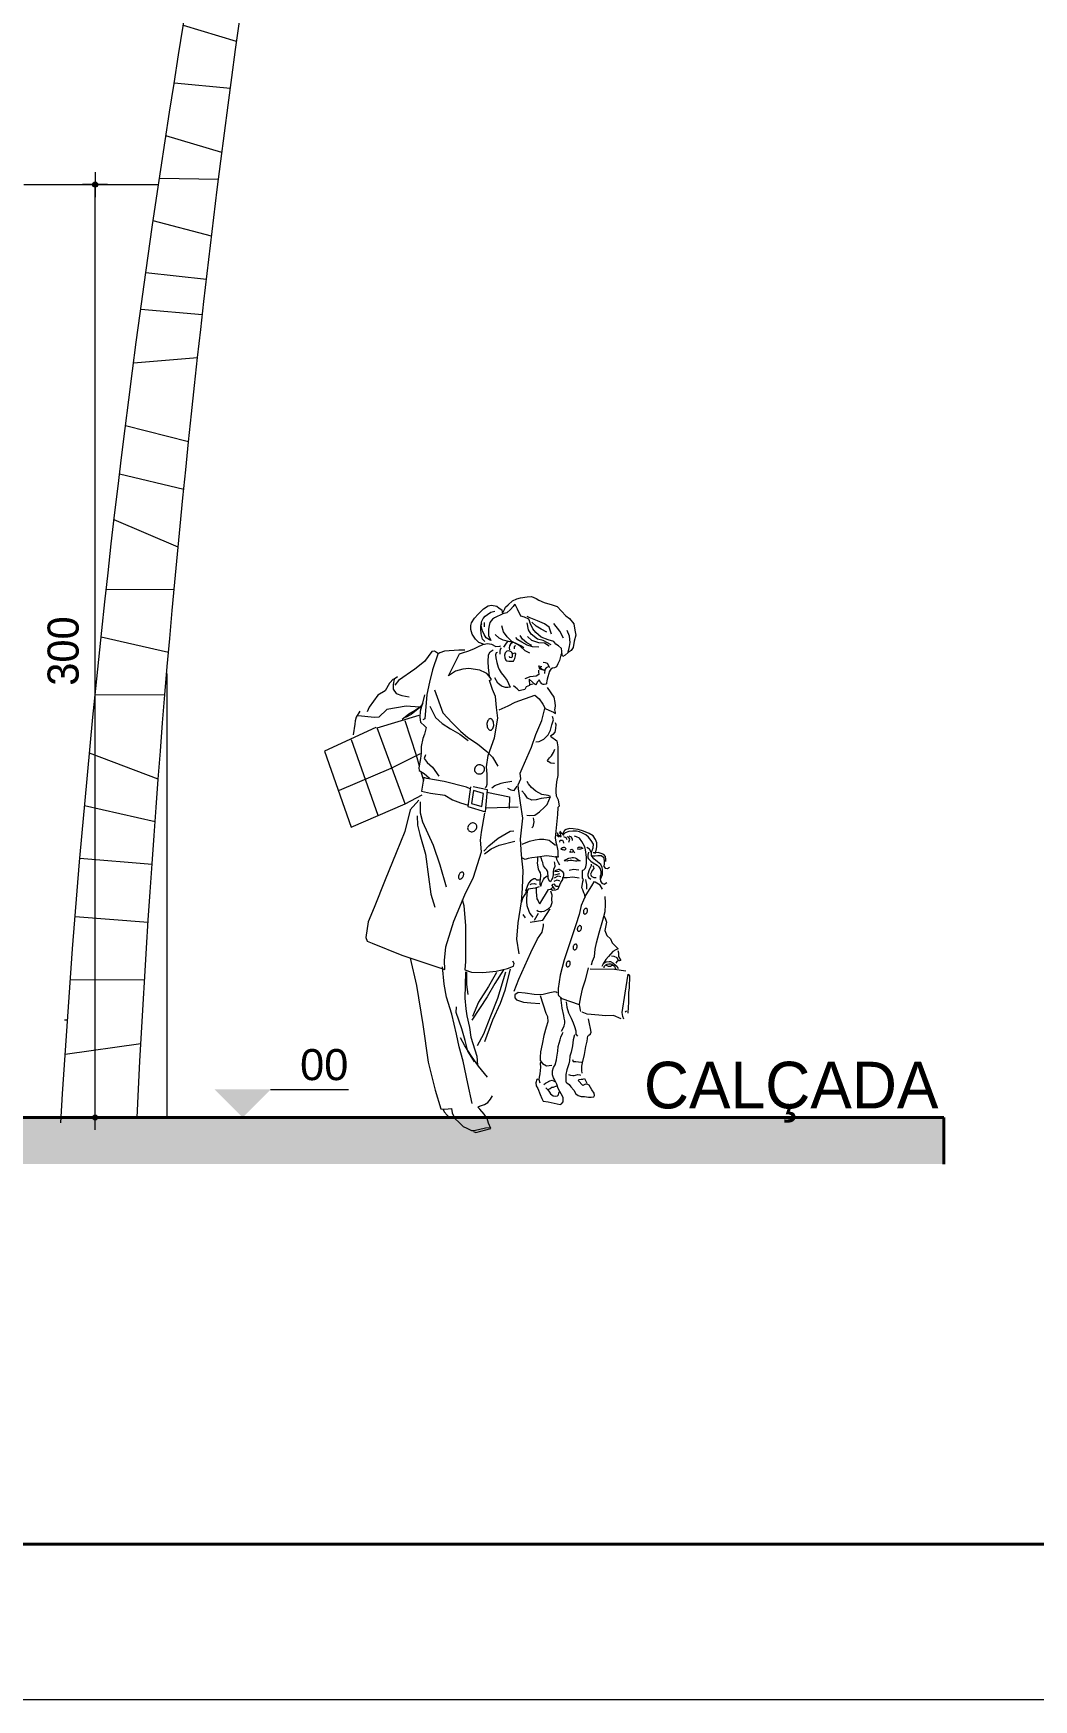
# Model space of a CAD drawing. Header units: millimetres. Extents: x 13204 to 24802, y 21209 to 40694.
# Drawn here: x 19954 to 20276, y 28396 to 28932 of the extents above; entities that cross this region are included whole.
import ezdxf
from ezdxf.enums import TextEntityAlignment as Align

# ---------------------------------------------------------------- set-up
doc = ezdxf.new("R2010")
doc.units = ezdxf.units.MM
for name, color, linetype, lineweight in [('COTAS', 30, 'Continuous', 5), ('Layout', 6, 'Continuous', 15), ('Moveis', 6, 'Continuous', 13), ('PAREDE', 1, 'Continuous', 40), ('Paredes', 1, 'Continuous', 40), ('TEXTO', 4, 'Continuous', 5), ('Vegetação', 3, 'Continuous', 5), ('Veiculos e pessoas', 245, 'Continuous', 0)]:
    doc.layers.add(name, color=color, linetype=linetype, lineweight=lineweight)
doc.layers.add('HACHURAS', color=8, linetype='Continuous')
doc.styles.add('LANA', font='stylu.ttf')
doc.styles.add('util2000', font='arial.ttf')
doc.dimstyles.new('COTA 50', dxfattribs={"dimscale": 0, "dimtxt": 10, "dimasz": 0.5, "dimexe": 1.25, "dimexo": 5, "dimgap": 5, "dimtad": 1, "dimdec": 0, "dimtxsty": 'LANA', "dimblk": 'cota', "dimcen": 2.5, "dimse2": 1, "dimclrd": 256, "dimclre": 256, "dimclrt": 256, "dimaunit": 1, "dimadec": 0, "dimazin": 0, "dimtfac": 1, "dimtdec": 0, "dimtmove": 0, "dimatfit": 3, "dimldrblk": 'DOTSMALL', "dimfxl": 5, "dimfxlon": 1, "dimtzin": 9, "dimlwd": -1, "dimlwe": -1, "dimarcsym": 0})

# ---------------------------------------------------------------- blocks, each defined once
blk = doc.blocks.new('Arv010')
at = {"layer": 'Vegetação', "color": 8}
for p, q in [((-384.6, 4157.1), (-178.8, 4218.9)), ((-143.1, 3997.4), (-360.4, 3977.1)), ((-328, 3728.8), (-111.1, 3792)), ((-86.5, 3629.1), (-315, 3625.8)), ((-287.9, 3405.3), (-62.2, 3464.2)), ((-33.7, 3264.2), (-268.2, 3239.4)), ((-252.2, 3101), (-13.9, 3121.5)), ((13.7, 2915.5), (-233.7, 2935.9)), ((-198.8, 2610.6), (45, 2672.3)), ((67.8, 2486.8), (-180.1, 2427.1)), ((-158.3, 2203.3), (89.1, 2308.4)), ((119.3, 2041.5), (-143, 2039.3)), ((-121.4, 1796.5), (139.4, 1855.9)), ((162.2, 1634.3), (-107.6, 1633.3)), ((-81.6, 1306.7), (184.3, 1407.5)), ((203, 1205.1), (-69.4, 1143.6)), ((-57.7, 978), (220.9, 1000)), ((239.3, 776.5), (-42.8, 755.2)), ((-28.8, 529.9), (258, 531.5)), ((280.2, 377.3), (269.1, 377.3)), ((278.1, 244.7), (-14.8, 286))]:
    blk.add_line(p, q, dxfattribs=at)
for centre, radius, start, end in [((-41385.2, -2531.9), 41755.8, 3.44774, 13.30597), ((-47862.7, -2331.8), 47919.5, 2.78914, 11.13741)]:
    blk.add_arc(centre, radius, start, end, dxfattribs=at)
blk = doc.blocks.new('Pes065')
at = {"layer": 'Veiculos e pessoas', "color": 8}
for points in [[(-12.1, 1575.5), (-28, 1580.1), (-38.1, 1590.6), (-48.9, 1606.9), (-53, 1622.6), (-53.2, 1635.1), (-50.9, 1643.3), (-41.1, 1658.7), (-29.5, 1671.7), (-12.6, 1689), (2.6, 1697.9), (13.2, 1700.3), (30.2, 1696.9), (37.9, 1691.1), (46.7, 1685.4), (48.7, 1671.9), (49.2, 1676), (55.6, 1689), (58.4, 1694.4), (66.5, 1702), (80.5, 1713.9), (95.2, 1721.1), (106.9, 1723.5), (128.1, 1726.7), (141.5, 1728), (156.8, 1721.6), (165.7, 1717), (182.8, 1708.5), (208.2, 1701), (224, 1695.9), (238.9, 1681.3), (252, 1665.7), (263.8, 1657.5), (278.1, 1640.6), (281.8, 1620), (285, 1604.2), (279.3, 1584.7), (275.8, 1564.2), (270, 1554.7), (260.1, 1548.1), (249.7, 1539.3), (243.2, 1535), (240.8, 1539.2), (239.5, 1552.1), (238.2, 1561.5), (228.7, 1569.6), (220.5, 1574.7), (213.3, 1583.6), (195.1, 1589.3), (173.2, 1597.8), (156.2, 1612.4), (146.6, 1624.5), (137.1, 1642.1), (135.2, 1649.8), (133.4, 1655.6), (119.8, 1661.4), (108, 1665.5), (97.2, 1687.7), (90.7, 1699.9), (87.2, 1702.9), (82.5, 1695.8), (74.4, 1686.3), (62.1, 1676.1), (49.2, 1672), (23, 1660), (16, 1655.2), (8.3, 1645), (5.6, 1635), (3.3, 1623.2), (3.5, 1611.4), (3.5, 1603.2), (11.2, 1586.3), (6.5, 1588.6), (-4.1, 1595.6), (-10.6, 1606.6), (-15.4, 1617.8), (-19.8, 1635.4), (-19.2, 1647.1), (-13.4, 1657.8), (-7.6, 1664.9), (0.5, 1670.3), (11, 1677.5), (23.9, 1681.6)], [(206, 1607.5), (198.8, 1629.7), (184.1, 1640.8), (161.7, 1650), (133.9, 1661), (128, 1663.8)], [(-8.7, 1583.8), (-15.2, 1591.3), (-19.5, 1608.4), (-20.8, 1623), (-20.9, 1634.2), (-18, 1641.3)], [(-10.5, 1644.9), (-10.3, 1630.8)], [(136.2, 1545.7), (121.5, 1553.8), (105.4, 1568.9), (96.6, 1573.6), (78.9, 1583.5), (63.5, 1598.6), (51.6, 1614.2), (46, 1633.7)], [(204.7, 1572.9), (179.2, 1586.8), (161.6, 1590.6), (140.9, 1606.9), (131.9, 1621.6), (128.2, 1643.2)], [(190.7, 1613.2), (173, 1623.1), (156.5, 1632.9), (142.9, 1645.2)], [(244.9, 1594.4), (232.5, 1617.1), (214, 1641.1)], [(259.5, 1548.8), (264, 1567.6), (266.2, 1580.5), (263.7, 1600.5), (257.1, 1619.2)], [(-73, 1555.5), (-91.8, 1555.3), (-138.3, 1552.5), (-152.8, 1547.2), (-159.3, 1542.4), (-176.5, 1492.3), (-186, 1452.9), (-195, 1412.9), (-201.3, 1335.3), (-207.2, 1331.7)], [(13.6, 1461.2), (6, 1472.3), (-1.8, 1480.5), (-6.6, 1483.3), (-24.8, 1491.3), (-60.1, 1496.4), (-79, 1494.4), (-102.9, 1487.7), (-124.6, 1472.8), (-89.4, 1544.3), (-77.2, 1548.4), (-62.4, 1552.7), (-43.7, 1560), (-30.2, 1566), (-14.5, 1574.3), (0.3, 1577.3), (13.2, 1574.6), (27.4, 1567.7), (41.4, 1569), (42.6, 1570.2)], [(-6.6, 1113.3), (-3.1, 1117.3), (-0.8, 1124.4), (-1.1, 1157.3), (-2.5, 1180.8), (3, 1216.7), (23.1, 1273.3), (33.1, 1337.5), (29.2, 1371.5), (25.9, 1407.2), (16.9, 1429.5), (9.7, 1448.2), (7.3, 1458.3), (13.1, 1461.2), (6.5, 1471.2), (5.9, 1482.2), (3.3, 1499.8), (2, 1518.1), (4.1, 1540.5), (9.2, 1550.4), (18.6, 1556.4)], [(116.7, 1562.7), (107.2, 1570.1), (90, 1577.7), (67.7, 1583.4), (51.2, 1587.9), (37.7, 1594.1), (25.2, 1605.8)], [(43.8, 1563.7), (41.5, 1558.9), (39.8, 1551.4), (39.9, 1542.5)], [(74.7, 1583.4), (63.6, 1582.1), (57.8, 1575), (51.4, 1564.9)], [(84.8, 1580), (80.1, 1578.8), (74.8, 1575.2), (71.3, 1569.8), (70.2, 1562.7), (70.9, 1556.9)], [(90.8, 1570), (86.6, 1567.6), (86.2, 1560.5)], [(165.3, 1565.5), (145.4, 1566.5), (128.4, 1571.5), (110.6, 1581.4), (97.6, 1588.8), (91, 1596.5)], [(142.5, 1571.1), (126.4, 1579.7), (113.4, 1590.8), (105.7, 1602.5)], [(198.2, 1568.7), (184, 1577.9), (165.2, 1578.9), (143.5, 1586.9), (128.6, 1599.2)], [(-157, 1544.1), (-170, 1552.2), (-178.2, 1551), (-201.9, 1519.7), (-233.4, 1494.1), (-285.4, 1457.8), (-297.5, 1443.6)], [(32.8, 1548.3), (28.1, 1546.6), (26.4, 1540.7), (27, 1530.6), (30.2, 1516), (34.4, 1500.8), (37.5, 1493.1), (43.9, 1483.3), (53.5, 1470.9), (63.6, 1458.1), (68.4, 1448.8), (73.2, 1437.1), (66.2, 1435.8), (58, 1435.7), (45, 1440.3), (33.7, 1449.1), (24.1, 1467.1)], [(70.5, 1536.4), (71.2, 1532.9), (76.4, 1531.7), (80.5, 1534.1), (81, 1541.7), (80.4, 1545.2), (78.1, 1548.2), (76.2, 1550.5), (72.7, 1552.2), (69.1, 1553.3), (62.8, 1552.1), (56.9, 1547.3), (55.2, 1539.1), (56.4, 1530.9), (58.8, 1523.9), (63, 1521), (68.9, 1519.9), (77.2, 1520), (83.5, 1520.6), (88.8, 1528.8), (90.4, 1537.8), (91.5, 1545.3), (87.5, 1546.5), (83.3, 1544.1)], [(238.4, 1545), (236.7, 1539.7), (232.2, 1522.7), (226.9, 1512), (222.3, 1502.6), (216, 1499), (209.4, 1497.8), (204.3, 1494.2), (202, 1491.2), (199, 1486.4), (197.4, 1480.5), (194.4, 1469.4), (192.2, 1462.4), (191.7, 1457), (190.6, 1451.1), (189.9, 1447.6), (187.6, 1445.9), (182.5, 1445), (178.9, 1445.1), (174.7, 1447.4), (170.6, 1452.8), (167, 1459.8), (165.2, 1458.6), (160.5, 1452.7), (158.9, 1449.6), (154.5, 1444.2), (134.6, 1462.3), (135.5, 1441.9), (124.3, 1438.2), (120.3, 1428.8), (106.8, 1425.6), (102.1, 1424.4), (95.6, 1430.9), (90.9, 1436.1), (83.8, 1441.4)], [(183.2, 1489.8), (169, 1495), (165.9, 1504.9), (175.3, 1503.3)], [(169.7, 1501.8), (171.6, 1496.7), (184.8, 1490.5)], [(179.9, 1516.8), (185.8, 1515.7), (192.3, 1513.4), (198.8, 1502.4), (201.2, 1500)], [(195.3, 1501.7), (189, 1498.8), (184.8, 1493.3), (183.8, 1481.1)], [(-301.9, 1463.5), (-315.2, 1449.3), (-329.1, 1425), (-351.9, 1410.7), (-379.8, 1372.3), (-387.2, 1357.5)], [(-289.1, 1470), (-299.6, 1462.4), (-302.9, 1445.2), (-302.8, 1430), (-293.7, 1416), (-275.6, 1409.7), (-251.4, 1405.8)], [(164.9, 1491.5), (164.9, 1486.1), (165, 1477.9), (156.8, 1471.9), (146.9, 1470.7), (136.4, 1469.4), (128.7, 1467), (120.5, 1463.4)], [(136.2, 1445.3), (147.1, 1447.7)], [(-202.7, 1412.1), (-208.4, 1385.7), (-215.7, 1359.8), (-217.3, 1340.3), (-214.8, 1323.9), (-201.1, 1311.1), (-196.4, 1306.5), (-202.7, 1285.8), (-207.8, 1271.6), (-212.9, 1246.4), (-212.7, 1224.6), (-214.9, 1207.6), (-217.1, 1195.8), (-220.5, 1177.5), (-219.7, 1168.8), (-203.2, 1159.5), (-186.6, 1143.8)], [(-170, 1427.7), (-143.5, 1353.9), (-113.8, 1322.5), (-86.5, 1295.1), (-63.3, 1275.3), (-31.4, 1254.5), (-2.3, 1230.1), (16, 1211.5), (33.4, 1182.3)], [(37.5, 1363.9), (66.8, 1377.1), (89, 1388.5), (152.2, 1411.5), (166.9, 1398.7), (178.3, 1382.4), (185.5, 1367.7), (197.8, 1362.6), (213.1, 1356.2), (219.1, 1351.5), (219, 1355), (217.3, 1363.3), (218.8, 1375.7), (218.2, 1387.9), (214.5, 1404.3), (193.6, 1435.4)], [(-358.5, 1306.8), (-524.1, 1231), (-438.3, 986.3), (-264.5, 1061.5), (-354.5, 1306.1), (-219.7, 1346.8)], [(-410.2, 1359.6), (-421.7, 1340.2), (-425.2, 1328.9), (-426.9, 1317.9), (-431.3, 1283.1)], [(-274.2, 1333.9), (-252.7, 1350.6), (-232.1, 1362.5), (-218.8, 1372), (-261.6, 1375.1), (-323.8, 1364.6), (-348.9, 1339.7), (-363.5, 1339.6), (-415.9, 1344.3)], [(-207.2, 1383.9), (-218.8, 1370.3), (-244.9, 1349), (-263.1, 1338.7)], [(-184.8, 1375.4), (-167.3, 1339.1), (-145.5, 1319.9), (-118.3, 1302.5), (-88.8, 1285.2), (-62.1, 1265.4)], [(102.6, 578.9), (95.1, 626.5), (98.6, 678.9), (109.7, 746.5), (112.8, 789.5), (114.6, 847.1), (109.4, 898), (106.1, 948), (113.7, 1015.7), (106.7, 1064.3), (99.9, 1109.6), (99.1, 1123), (107.1, 1141.9), (105.2, 1160.6), (112.2, 1174.8), (141.4, 1243.9), (156.3, 1284.5), (174.6, 1329.5), (184.3, 1367.6)], [(155.3, 1261), (167, 1262.3), (181.1, 1269.4), (195, 1283.7), (203.1, 1298.5), (207.7, 1315.7), (212.2, 1331.5), (209.7, 1342.7)], [(-265.4, 1329.3), (-229.6, 1218.5), (-219.4, 1183.2)], [(218.2, 1323.3), (220.1, 1316.3), (219.5, 1304), (216.8, 1291.6), (210.3, 1285), (202.8, 1279), (222.9, 1264), (227.1, 1245.2), (226.3, 1152.4), (221.8, 1131.9), (219.7, 1108.9), (219.8, 1099), (221.6, 1087.2), (227.6, 1074.9), (231.3, 1053.8), (226.6, 1049.7), (225.2, 1027.4), (218.2, 951.9), (220.1, 937.9), (223.1, 926.8), (226.3, 910.9), (226.9, 895.6), (227.6, 889.8), (219.4, 889.7), (207, 892.6), (190, 894.1), (161.2, 889.8), (143.1, 887.8), (130.7, 886), (122, 882.9), (112.6, 886.3)], [(-438.2, 1268.9), (-352.3, 1025.4)], [(215.9, 1191.7), (213.5, 1191), (204.1, 1192.8), (195.3, 1197.9), (193, 1201.4), (197, 1205.6), (199.9, 1209.2), (205.7, 1216.3), (212.7, 1226.9), (217.3, 1236.9)], [(-475.9, 1105.3), (-309.8, 1176.7), (-215.5, 1223.4)], [(-199.1, 1218.8), (-203.1, 1207), (-194.1, 1194.2), (-177, 1179.1), (-156.1, 1150.6)], [(-214.4, 1165.8), (-206, 1136.5)], [(-55.9, 1109.8), (-67.2, 1115), (-139, 1133.1), (-194.3, 1143.2), (-204.2, 1145.9), (-206.5, 1134.8), (-209.8, 1114.8), (-212, 1101.9), (-182.6, 1096.3), (-137.4, 1089.7), (-111.9, 1074), (-86.7, 1064.3), (-61.3, 1057.5)], [(14.1, 1113.4), (23.9, 1120.6), (43.8, 1128.3), (53.2, 1130.3), (78.5, 1134.5)], [(126.5, 1025.2), (136.4, 1023.5), (152.9, 1025.5), (168, 1035.5), (183.2, 1051), (192, 1059.3), (203.5, 1084.7), (195.2, 1088.7), (175.2, 1092), (155.6, 1102.4), (141.4, 1114), (132.6, 1125.7), (128.3, 1133.3)], [(-220, 1073), (-247.9, 1042.1), (-266, 972.7), (-293.6, 903.6), (-329.2, 817.5), (-364.7, 728.6), (-383.8, 681.9), (-390.8, 632), (-386.7, 619.6), (-370.7, 613.4), (-275.2, 574.8), (-136.8, 528.5), (-138.2, 557.4), (-133.3, 602), (-107.7, 684), (-72.6, 769.4), (-45, 826.1), (-18.7, 906.9), (-22.6, 944.4), (-18.6, 970.3), (-8.1, 1031.5)], [(-264.5, 1062), (-209.6, 1090.2)], [(-54.1, 1115.7), (-62.4, 1052.8), (-5.8, 1036.2), (0.5, 1106.3), (-45.9, 1116.4)], [(-1.7, 1099.2), (70.7, 1083.9), (69.9, 1046.4)], [(65.1, 1111.6), (75.7, 1106.3), (86.3, 1104.7), (95.6, 1118.3)], [(200, 1082.3), (173.5, 1079.1), (157.1, 1074.9), (143, 1073.6), (128.8, 1079.3), (120, 1092.6), (110.5, 1103.8)], [(-225.4, 1023.1), (-225.1, 992.5), (-217.8, 962.6), (-199.5, 899.3), (-188.9, 826.6), (-181.9, 771.4), (-169.2, 729.2)], [(-216.4, 1067.8), (-216.1, 1032.6), (-208.8, 1003.8), (-174, 928.9), (-153.4, 865.7), (-132.8, 794.2)], [(-2.4, 1049.2), (98.6, 1052)], [(-11, 909.8), (4.6, 926.4), (34.9, 950.9), (73.5, 973.6), (84.7, 974.3)], [(147.7, 1016), (149.5, 1003.6), (146.2, 987.8), (142.7, 984.3)], [(223.9, 969.1), (227.5, 962.1), (231.7, 959.8), (234.6, 956.3), (237.6, 956.8), (236.4, 962.2), (235.7, 965.7), (230.4, 968)], [(246.3, 959.4), (242.7, 964.1), (239.8, 966.4), (236.3, 969.9), (233.2, 973.9)], [(346.2, 902.1), (349.2, 906.9), (350.7, 916.3), (352.5, 924.5), (352.4, 936.3), (347.6, 947.3), (340.4, 958.5), (327.4, 966.6), (309.1, 974.1), (292.1, 978.7), (275.5, 980.8), (263.7, 981.9), (253.1, 979.5), (248, 975.9), (242.7, 965.8)], [(334.4, 902.5), (336.7, 911.9), (340.1, 920.2), (341.2, 931.5), (333.5, 943.1), (325.7, 954.1), (316.2, 961.8), (306.3, 967), (296.2, 971.6), (286.3, 973.2), (280.9, 973.8), (275, 973.8), (262.1, 973), (250.4, 968.2), (244.6, 962.9)], [(-9.8, 901.1), (11.7, 916.6), (37.5, 928.6), (88.5, 942)], [(112.1, 931.6), (135.5, 941.2), (153.6, 946.1), (167.2, 947.4), (181.8, 947.6), (198.3, 944.2), (209.6, 936.1), (219.6, 928.5)], [(223.5, 960.4), (228.2, 957.9), (231.1, 954.4)], [(233.1, 938.7), (234.2, 944.5), (237, 944.6), (241.2, 944.6), (243.6, 939.9), (245.3, 934.6)], [(253.2, 916.4), (252, 917.6), (251.5, 918.8), (250.2, 920.5), (248.5, 921.1), (246.7, 921.2), (244.3, 921.2), (242.6, 920.5), (241.5, 920.5), (238.4, 918.2), (237.2, 917.7), (236, 915.9), (238.4, 915.9), (240.8, 914.9), (243.2, 914.4), (245.9, 913.7), (249.4, 913.7), (251.7, 914.4), (253.5, 915.6)], [(257, 945.9), (252.9, 951.8), (245.8, 955.2)], [(261.8, 938.3), (264.7, 947.7), (262.3, 953), (256.9, 955.8)], [(273.5, 943.1), (273.4, 947.3), (271, 954.8), (263.4, 957.7)], [(266.3, 912.9), (267.7, 913.8), (269.7, 914.9), (272.1, 915.5), (271.7, 915.3), (274.9, 913.7), (276.2, 911.9), (276.8, 908.2), (281.4, 903.9)], [(314.1, 759), (313.4, 768.4), (310.5, 775.4), (306.8, 785.5), (303.8, 791.8), (307.1, 811.8), (308.9, 818.4), (305.8, 822.4), (305.6, 841.2), (305.6, 845.4), (305.6, 847), (307.4, 847.7), (310.3, 849.4), (314.9, 853.7), (317.2, 858.9), (318.3, 869.5), (319.3, 890.1), (315.5, 913.6), (313.8, 923.5), (307.8, 932.8), (304.2, 940.5), (296.4, 951), (286.9, 955.6), (280.4, 957.2)], [(289.8, 917.7), (290.9, 918.9), (291.4, 920.1), (292.6, 921.9), (294.3, 922.6), (296.1, 922.7), (298.5, 922.9), (300.2, 922.3), (301.3, 922.3), (304.5, 920.2), (305.7, 919.7), (307, 917.9), (304.6, 917.8), (302.2, 916.7), (299.9, 916.1), (297.2, 915.3), (293.7, 915.2), (291.4, 915.8), (289.5, 916.9)], [(363.4, 818.2), (366.9, 826.5), (370.3, 834.2), (370.2, 850), (369.6, 857.1), (364.8, 866.4), (354.7, 875.2), (342.3, 885), (335.2, 895), (334.4, 902.5), (332.7, 907.9), (328.4, 915.4), (319.7, 921.2)], [(161.2, 892.2), (160.8, 883.3), (160.8, 878.1), (160.2, 871.5), (162.2, 857.4), (163.4, 852.7), (167, 844.5), (169.9, 839.9), (171.1, 833.5), (171.2, 828.1), (168.4, 815.2), (168.5, 811.7), (168.5, 807), (169.1, 801.8), (171, 798.3), (173.3, 797.6), (174.4, 805.3), (177.2, 811.8), (180.2, 817.7), (184.1, 823.6), (191.8, 829.5)], [(214.9, 875), (215.4, 870.4), (216.7, 860.3), (212.8, 850.4), (211.6, 843.3), (211.7, 832.7), (209.5, 822.6), (207.7, 819.1), (205.4, 815.5), (202.6, 810.3), (198.3, 814.3), (197.8, 816.6), (195.9, 822.5), (195.3, 829.5), (194.6, 837.8), (194, 841.3), (193.3, 844.8), (190.4, 850.1), (185.7, 854.8), (183.3, 857.6), (180.9, 862.3), (179.7, 866.5), (178.5, 872.9), (176.1, 877), (172.5, 888.1), (172.4, 890.4)], [(220.6, 893.2), (222.3, 883.8), (227.8, 873.3), (231.9, 865.8)], [(268.4, 904.4), (266.6, 909.1), (264.9, 905.4)], [(271.1, 905.3), (274.1, 908.9), (275.7, 906.3)], [(333.6, 868), (333.6, 862.6), (327.4, 849.6), (323.3, 835.5), (323.4, 830.8), (325.3, 824.4), (332.9, 819.8)], [(325.7, 906), (323.4, 896.6), (323.5, 888.3), (325.2, 884.3), (332.3, 877.3), (340.1, 872), (353.1, 864.6), (358.3, 859.3), (362.6, 853), (364.4, 842.4), (364.4, 834.7), (362.8, 829.5), (362.9, 820.1), (363.5, 813), (368.2, 806), (376, 803.7), (384.7, 808.5)], [(339.5, 863.3), (341.4, 857.5), (342.6, 853.3), (336.8, 846.8), (334.5, 842.1), (332.2, 835.5), (333.4, 830.4), (335.8, 828), (342.2, 824.6), (349.9, 824.6)], [(333.3, 898.5), (335.7, 893.8), (345.1, 893.9), (355.6, 895.2), (365.7, 895.3), (373.3, 890), (375.3, 878.9), (375.4, 870), (374.3, 860.1), (378.4, 854.3), (386.6, 853.7), (392.4, 857.9)], [(381.2, 876.6), (381.1, 883), (379.8, 892.4), (375.1, 898.2), (365.6, 902.3), (356.7, 905.1), (346.2, 903.8), (339.8, 903.8)], [(171.9, 817.6), (165.4, 816.3), (159.5, 816.3), (154.3, 820.4), (148.9, 820.4), (139.1, 814.4), (132.6, 806.1), (128, 795.5), (123, 780.7), (128.1, 786.1), (123, 773.1), (114.3, 760.6), (108.5, 743.6)], [(138, 802), (142, 803.9), (150.9, 805.6), (156.8, 803.3)], [(157.4, 792.8), (156.4, 778.7), (158.3, 766.9), (158.9, 756.4), (163.2, 750), (164.4, 746.5), (166.8, 741.8), (169.2, 739.5), (196.2, 786.1), (201.6, 787.3), (205.6, 787.4), (210.4, 783.4), (219.8, 784.6), (227.4, 788.7), (233.2, 801.2), (236.6, 808.8), (242.4, 818.2), (242.9, 823.6), (246.3, 830), (245.8, 838.2), (242.2, 842.9), (230.9, 850.5), (228.5, 850.5), (223.3, 848.6), (216.8, 846.2)], [(218.1, 787), (215.7, 788.1), (211.4, 795.1), (208.5, 799.1), (209, 802.2), (213.2, 803.9), (215.6, 803.4), (216.8, 799.9), (220.8, 796.9), (227.4, 796.5)], [(214.3, 813.3), (224.1, 816.9), (231.9, 814.1)], [(215.7, 843.8), (230.4, 844.6)], [(215.9, 823.4), (228.2, 829.9), (235.3, 828.2)], [(216.9, 833.3), (233.3, 837.6)], [(370.3, 787.2), (363.1, 800.1), (346.6, 809.8), (342.3, 811), (334.9, 798), (316.4, 769.1), (302, 734.2), (294.7, 706), (284.3, 672.5), (246.6, 559.8), (233.6, 510.4), (228.1, 467.4), (227.2, 448.6), (228.9, 445.1), (239, 435.8), (295.1, 416.3), (296.8, 409.3), (298.8, 397.6), (300, 393.5)], [(240.5, 823.6), (246.4, 824.2), (256.5, 824.9), (275.2, 826.3), (294.7, 823.4)], [(263.3, 848.5), (276.7, 851), (293.8, 849.3)], [(315.9, 817.8), (316.5, 811.4), (318.4, 802.5), (319.1, 786.8)], [(-80.7, 753.6), (-75.3, 734.2), (-70, 669.1), (-70.6, 555), (-72.2, 527.4), (-50.8, 520.6), (-15, 519.1), (28.4, 523.7), (64.8, 531.6), (83.5, 540), (86.4, 548.3), (82.1, 555.9)], [(166.3, 794.7), (153.4, 789.9), (138.7, 787.9), (131.1, 786.6), (128.2, 779.6), (127.1, 768.5), (126, 757.2), (125.6, 746.7), (127.4, 734.4), (133, 716.8), (136.6, 708.7), (141.3, 703.3), (146.6, 697)], [(159.3, 719.4), (163.5, 716.5), (168.7, 715.3), (175.3, 715.4), (182.3, 716.6), (194, 722.6), (203.8, 730.9), (207.9, 743.9), (207.8, 754), (208.2, 767.4), (204.5, 780.3)], [(211, 792.8), (208.6, 791.6), (205.1, 788.5)], [(335, 543.6), (338.4, 556), (344.6, 570.2), (346.3, 594.2), (350.8, 614.2), (359.9, 646.2), (371.7, 687.4), (379.2, 715), (379.5, 736.8), (379.4, 743.2), (378.7, 763.8)], [(113.6, 705.4), (121.9, 694.9)], [(138, 681), (177.9, 687.2), (202.2, 723.4)], [(152, 687), (164.1, 709.4)], [(375.1, 700.9), (378.7, 693.8), (383, 681), (379.7, 665.2), (377.4, 654.6), (384.6, 638.2), (396.5, 627.7), (401.8, 614.2), (416, 599.6), (420.8, 594.9), (413.2, 592), (403.9, 586.5), (389.9, 571.1), (381.2, 560.5), (371.9, 546.9), (367.9, 538)], [(86.1, 459.6), (101, 497.9), (140.1, 583.5), (161.3, 627.8), (175.9, 648.5), (180.4, 669.1), (180.4, 675.5)], [(419.1, 590.2), (421.6, 582), (422.2, 570.2), (429.3, 558.1), (424.7, 556.8), (421.1, 558.5), (417, 566.2), (407.6, 570.8), (399.3, 571.2)], [(-248.1, 565.7), (-228.4, 477.1), (-207.2, 351.6), (-190.3, 230.8), (-168.3, 140.5), (-149.5, 80.8), (-136.5, 79.8), (-115.4, 81.6), (-113.6, 68.2), (-105.2, 49.5), (-91, 36.7), (-78.4, 23.9), (-66.6, 18.2), (-50.6, 11.3), (-43.6, 10.7), (-29, 13.8), (-6.1, 19.9), (5.7, 20.5)], [(-49.1, 98.2), (-62.8, 162.7), (-77.6, 234.2), (-90.3, 280.6), (-99.6, 320.9), (-114.3, 385.4), (-131.7, 439.3), (-139.2, 481.5), (-144.4, 537.3)], [(371.9, 548.6), (377.7, 551.7), (383.1, 552.9), (391.3, 554.2), (396.5, 554.2), (403.1, 550.1), (411.3, 544.3), (416.6, 539.1), (420.9, 532.1), (420.9, 532.1)], [(375.5, 534.1), (375.5, 538.1), (377.8, 540.5), (380.8, 544), (384.8, 546.4), (390.7, 547.1), (397.2, 547.2), (401.9, 544.9), (408.4, 539.1), (412, 531.4)], [(404.3, 541.4), (399.6, 540.2), (396.1, 538.9), (389.1, 538.2), (380.8, 542.3)], [(420.6, 556.8), (415.9, 554.4), (413, 549)], [(-70.9, 520.9), (-71.7, 478.1), (-72.5, 437), (-69.1, 402.3), (-66, 380), (-57.5, 342), (-53, 310.8), (-34.1, 250.4), (-31.5, 220.6)], [(-66.7, 521.6), (-67.5, 481), (-62.5, 448.8)], [(51.9, 527.4), (23.6, 483.7), (-0.7, 441.2), (-50, 366)], [(29.1, 519.5), (3.7, 474.1), (-28.7, 423.8), (-48.2, 377.8)], [(57.8, 519.8), (32.8, 435), (9.8, 378.4), (-12, 321.3), (-32.7, 283.5)], [(-8.7, 297.1), (17, 366.7), (41.8, 420.5), (56.7, 462.2), (74.2, 530)], [(324.5, 534.1), (314.8, 494), (304.5, 465.7), (299.6, 440.5), (295.6, 417)], [(330.9, 531.3), (409.1, 530.2), (445.6, 524.7)], [(438.9, 369.5), (435.3, 377.7), (434, 390.6), (443.3, 453), (453.3, 513.6), (457.5, 508.3), (456, 469.5), (453.8, 454.9), (453.6, 429.1), (452.6, 401.4), (451.5, 394.3), (451.6, 387.9)], [(224.8, 453.9), (221.7, 456.2), (216.5, 456.7), (201.3, 453.7), (175.5, 447.6), (150.1, 448.5), (121.4, 452.9), (99.5, 455.1), (88.5, 447.2), (88, 437.8), (93.4, 430.8), (115.8, 424), (139.3, 421.4), (168.7, 419.8)], [(170.1, 445.7), (188.3, 388.3), (193.1, 377.8), (193.9, 360.8), (188.7, 343.6), (181.4, 316.6), (176.3, 289), (171.3, 264.1), (169.7, 247.1), (169.8, 235.9), (177.6, 226.1), (189.9, 219.1), (207.5, 221)], [(238.2, 330.7), (242.8, 338.3), (247.4, 347.2), (249.2, 356), (249.1, 363.7), (246.7, 372.4), (245.4, 381.3), (240.5, 404.7), (236, 438.7)], [(-41.6, 232.2), (-62.6, 266.1), (-71.2, 300.1), (-82.1, 338.2), (-100.7, 390.9), (-99.7, 408.5)], [(253.2, 425.3), (255.1, 407.7), (261.1, 389.6), (269, 372.6), (276.2, 357.4), (280.3, 345.2), (284, 331.6), (284.8, 320.6), (289.5, 314.7)], [(430.6, 370.1), (405.2, 380.4), (379.4, 379.5), (358.2, 381.7), (320.6, 385.5), (305.2, 391.7)], [(447.3, 394.9), (442.7, 391.9)], [(162.1, 175.9), (159.3, 175.4), (155.9, 164.1), (156.4, 154.2), (161.9, 146), (170.3, 127.3), (175.6, 113.8), (179.2, 105.1), (195.2, 102.9), (234.5, 95), (238.7, 96.8), (243.4, 103.3), (243.7, 116.8), (237.7, 129.1), (228.2, 146), (222.9, 159.5), (215.7, 174.7), (212.6, 179.9), (209, 189.9), (209.5, 202.9), (212.9, 213.5), (217.6, 221.7), (222.6, 238.7), (223.2, 247), (226.5, 266.5), (228.1, 281.3), (233.7, 302.5), (236, 310.7), (241.8, 322.5), (244.1, 327.2)], [(325.4, 316.8), (331.2, 322.2), (333.5, 327.4), (332.2, 338.6), (328.6, 353.9), (324.9, 369.6)], [(0.6, 182.1), (-29.1, 217.6), (-51.2, 249.7), (-72.2, 283.1), (-87, 309.3)], [(280.6, 318.2), (276, 302.9), (273.9, 283.4), (269.4, 263.4), (265.5, 249.7), (263.8, 235.6), (262.2, 225), (255.8, 205.7), (252.4, 191.5), (252.5, 182.6), (252.6, 174.4), (252.1, 168), (255.7, 163.9), (262.8, 159.2), (268.7, 151.8), (278.2, 140.6), (284.7, 128.9), (292, 123.1), (301.4, 120.3), (312, 120.4), (325.4, 118.7), (334.3, 118.3), (341.9, 119.6), (344.9, 123.6), (343.6, 131.3), (335.8, 142.3), (327.4, 156.3), (323.4, 159.3), (315.7, 159.7), (307.5, 156.1), (292.1, 171.3), (295.5, 174.8), (301.4, 176.1), (306.8, 176.1), (312, 178), (320.3, 162.8)], [(304.8, 194.9), (304.2, 204.3), (304, 217.9), (305.6, 229), (311.9, 254.9), (316.9, 280.9), (321.4, 298.6), (323.6, 315.6)], [(176.9, 228.4), (171, 229.5), (169.9, 226), (170.6, 214.8), (168.5, 193.1), (166.2, 182.5), (165.7, 174.8), (168.8, 164.2)], [(273.8, 239.2), (275.5, 233.4), (284.9, 233), (293.3, 231.9), (302.7, 230.8), (306.2, 231.3)], [(181.7, 159.1), (186.4, 163.2), (191.6, 165.6), (200.9, 170.4), (208.6, 172.8), (216.9, 168.9)], [(260.7, 190.9), (267.2, 188.7), (274.8, 188.2), (279.5, 188.3), (283, 188.8), (291.4, 190.7), (297.8, 189.6), (299.6, 189)], [(-44.7, 7.8), (-37.6, 4.8), (10.9, 17.7), (3.2, 34.1), (-1.1, 49.3), (-10, 63.3), (-24.3, 79.7), (-30.9, 86), (-25, 89.5), (-9.8, 94.4), (1.9, 101.5), (10, 112.2), (16.5, 122.8)], [(188.2, 148), (194.2, 142.1), (200.1, 134), (203.2, 128.8), (211.5, 122.3), (219, 121.9), (225.6, 122.5), (229.1, 125.5), (231.3, 135.5)], [(195.3, 142.8), (201.8, 146.4), (207.7, 150), (212.9, 150.5), (222.2, 154.2)], [(-143.1, 80.9), (-138.8, 71.5), (-129.3, 60.4), (-122.2, 54), (-112.3, 51.1)]]:
    blk.add_lwpolyline(points, dxfattribs=at)
for points in [[(-44.6, 1104), (-50.7, 1062.8), (-17.7, 1053.2), (-12.3, 1094.4)], [(247.4, 878.2), (250.2, 881.2), (255.3, 883.5), (258.8, 885.3), (262.3, 886.5), (268.1, 888.3), (272.8, 889), (276.8, 889), (282.2, 887.9), (286.4, 886.1), (290.5, 882.2), (294.5, 880.3), (298.6, 878.6), (292.2, 877.9), (287.3, 877.5), (283.5, 877.4), (276.9, 878.5), (271.7, 878.9), (266.4, 878.9), (259.3, 878.3), (256.5, 877.6)]]:
    blk.add_lwpolyline(points, close=True, dxfattribs=at)
for centre, major_axis, start_param, end_param in [((21.7, 1318.5), (-16.4, 16.4), 0.573887, 0.86823), ((29.9, 1317.5), (-22.2, 22.2), 0.813017, 1.052148), ((21.9, 1318.5), (16.6, 16.6), 1.851838, 2.144683), ((19.9, 1314.7), (-14.8, 14.8), 1.052148, 1.344993), ((13.3, 1323.2), (9.61, 9.61), 1.426261, 1.851838), ((13.6, 1310.8), (-9.61, 9.61), 1.344993, 1.77057), ((9.1, 1328.8), (4.7, 4.7), 0.813017, 1.426261), ((9.8, 1305), (-4.7, 4.7), 1.77057, 2.383814), ((9.1, 1328.8), (-4.7, 4.7), -1.371023, -0.757779), ((9.8, 1305), (-4.7, 4.7), 2.383814, 2.997057), ((5.3, 1323), (9.61, 9.61), 6.057382, 6.482959), ((5.6, 1310.6), (-9.61, 9.61), 2.997057, 3.422635), ((-1, 1319.1), (-14.8, 14.8), 4.19374, 4.486586), ((-0.9, 1314.1), (-14.8, 14.8), 3.422635, 3.71548), ((-11, 1316.3), (-22.2, 22.2), 3.95461, 4.19374), ((-11, 1316.3), (-22.2, 22.2), 3.71548, 3.95461), ((-25.7, 1170.5), (-11.3, 11.3), 0.197805, 0.605413), ((-25.4, 1170.3), (-11.5, 11.5), -0.176764, 0.197805), ((-24.3, 1168.8), (12.9, 12.9), 1.039898, 1.394032), ((-24.3, 1168.8), (-12.9, 12.9), -0.885032, -0.530898), ((-24.1, 1170.7), (-11.5, 11.5), -1.2596, -0.885032), ((-23.4, 1172), (-10.4, 10.4), 4.615977, 5.023585), ((-22.1, 1173.1), (-9.2, 9.2), 4.181491, 4.615977), ((-31.3, 1171.5), (7.24, 7.24), 2.176209, 2.687072), ((-28.4, 1171.5), (-9.2, 9.2), 1.039898, 1.474384), ((-27.1, 1172.6), (10.4, 10.4), 3.04518, 3.452789), ((-26.4, 1174), (11.5, 11.5), 3.452789, 3.827357), ((-26.2, 1175.9), (-12.9, 12.9), 2.256561, 2.610695), ((-26.2, 1175.9), (-12.9, 12.9), 2.610695, 2.964829), ((-25.1, 1174.3), (11.5, 11.5), 4.535625, 4.910194), ((-23.8, 1173.5), (10.4, 10.4), 4.910194, 5.317802), ((-22.1, 1173.1), (-9.2, 9.2), 3.747006, 4.181491), ((-49.8, 983.7), (9.66, 9.66), 2.131659, 2.545694), ((-52.2, 983.2), (-7.91, 7.91), 0.974897, 1.433102), ((-47.6, 983.2), (-11.2, 11.2), 0.197079, 0.560862), ((-52.2, 983.2), (7.91, 7.91), 3.003898, 3.462103), ((-45.3, 981.6), (13.2, 13.2), 1.433102, 1.767875), ((-51.1, 985.4), (9.66, 9.66), 3.462103, 3.876138), ((-45.3, 981.6), (13.2, 13.2), 1.098329, 1.433102), ((-50.9, 989.2), (-12.3, 12.3), 2.305341, 2.669125), ((-46.1, 984.3), (11.2, 11.2), 0.734545, 1.098329), ((-50, 986.3), (10.2, 10.2), 4.239922, 4.641218), ((-46, 986.5), (9.66, 9.66), 0.32051, 0.734545), ((-51.9, 990.4), (13.2, 13.2), 4.574694, 4.909467), ((-44.9, 988.7), (-7.91, 7.91), 4.574694, 5.032899), ((-49.5, 988.8), (-11.2, 11.2), 3.338671, 3.702455), ((-44.9, 988.7), (-7.91, 7.91), 4.11649, 4.574694), ((-47.3, 988.3), (9.66, 9.66), 5.273251, 5.687286), ((-79.3, 826.2), (-9.81, 9.81), 0.55872, 0.85206), ((-84.2, 825.9), (6.36, 6.36), 2.422856, 2.848512), ((-72.6, 824.7), (-14.7, 14.7), 0.31904, 0.55872), ((-88.2, 823.7), (-3.13, 3.13), 1.277716, 1.889837), ((-72.6, 824.7), (14.7, 14.7), 1.650157, 1.889837), ((-88.2, 823.7), (-3.13, 3.13), 1.889837, 2.501958), ((-77.9, 829.1), (-9.81, 9.81), -0.213979, 0.07936), ((-88.9, 828.3), (6.36, 6.36), 4.072754, 4.49841), ((-80.5, 833.2), (6.36, 6.36), 0.931162, 1.356818), ((-92.4, 833.7), (-11, 11), 2.927614, 3.220953), ((-81.2, 837.8), (-3.13, 3.13), -1.251756, -0.639635), ((-92.3, 833.6), (10.8, 10.8), 4.791749, 5.086718), ((-81.2, 837.8), (-3.13, 3.13), 4.419308, 5.031429), ((-96.7, 836.8), (-14.7, 14.7), 3.460633, 3.700313), ((-85.2, 835.6), (-6.36, 6.36), 3.993652, 4.419308), ((-90.1, 835.3), (-9.81, 9.81), 3.700313, 3.993652), ((322.6, 713.6), (-9.87, 9.87), 0.447679, 0.718013), ((318.7, 713.9), (7.09, 7.09), 2.288809, 2.608107), ((315.9, 713.2), (-5.05, 5.05), 1.03731, 1.464106), ((322.6, 713.6), (-9.87, 9.87), 0.177345, 0.447679), ((313.7, 711.4), (3.03, 3.03), 3.034902, 3.589272), ((319.4, 715.8), (-7.09, 7.09), -0.141952, 0.177345), ((313.7, 711.4), (-3.03, 3.03), 2.018475, 2.572845), ((317.7, 718.2), (-5.05, 5.05), -0.568748, -0.141952), ((313.1, 714.2), (5.05, 5.05), 4.143641, 4.570437), ((317.1, 721), (-3.03, 3.03), -1.123117, -0.568748), ((310.7, 717.3), (7.87, 7.87), 4.570437, 4.889734), ((317.1, 721), (3.03, 3.03), 6.176495, 6.730864), ((311.3, 716.9), (7.39, 7.39), 4.889734, 5.219354), ((314.8, 719.2), (5.05, 5.05), 5.749699, 6.176495), ((308.1, 718.7), (9.87, 9.87), 5.160068, 5.430402), ((312.1, 718.4), (-7.09, 7.09), 3.859606, 4.178903), ((299.3, 658.5), (-7.09, 7.09), 0.718013, 1.03731), ((303.2, 658.2), (9.87, 9.87), 2.018475, 2.288809), ((296.5, 657.8), (5.05, 5.05), 2.608107, 3.034902), ((303.2, 658.2), (-9.87, 9.87), 0.177345, 0.447679), ((294.3, 656), (3.03, 3.03), 3.034902, 3.589272), ((300, 660.5), (-7.09, 7.09), -0.141952, 0.177345), ((294.3, 656), (-3.03, 3.03), 2.018475, 2.572845), ((298.3, 662.8), (-5.05, 5.05), -0.568748, -0.141952), ((293.6, 658.8), (5.05, 5.05), 4.143641, 4.570437), ((297.6, 665.6), (-3.03, 3.03), -1.123117, -0.568748), ((291.3, 661.9), (7.87, 7.87), 4.570437, 4.889734), ((297.6, 665.6), (3.03, 3.03), 6.176495, 6.730864), ((291.8, 661.5), (-7.39, 7.39), 3.318938, 3.648558), ((295.4, 663.8), (-5.05, 5.05), 4.178903, 4.605699), ((288.7, 663.3), (-9.87, 9.87), 3.589272, 3.859606), ((292.6, 663), (7.09, 7.09), 5.430402, 5.749699), ((285.6, 598.9), (7.09, 7.09), 2.288809, 2.608107), ((289.5, 598.7), (-9.87, 9.87), 0.447679, 0.718013), ((282.8, 598.2), (5.05, 5.05), 2.608107, 3.034902), ((289.5, 598.7), (9.87, 9.87), 1.748141, 2.018475), ((280.6, 596.4), (3.03, 3.03), 3.034902, 3.589272), ((286.3, 600.9), (-7.09, 7.09), -0.141952, 0.177345), ((280.6, 596.4), (-3.03, 3.03), 2.018475, 2.572845), ((284.6, 603.2), (5.05, 5.05), 1.002048, 1.428844), ((280, 599.2), (-5.05, 5.05), 2.572845, 2.99964), ((283.9, 606), (-3.03, 3.03), -1.123117, -0.568748), ((277.6, 602.4), (-7.87, 7.87), 2.99964, 3.318938), ((283.9, 606), (3.03, 3.03), 6.176495, 6.730864), ((278.1, 602), (7.39, 7.39), 4.889734, 5.219354), ((281.7, 604.2), (5.05, 5.05), 5.749699, 6.176495), ((275, 603.8), (-9.87, 9.87), 3.589272, 3.859606), ((278.9, 603.5), (-7.09, 7.09), 3.859606, 4.178903), ((263.3, 544.2), (-7.09, 7.09), 0.718013, 1.03731), ((267.2, 543.9), (9.87, 9.87), 2.018475, 2.288809), ((260.5, 543.5), (5.05, 5.05), 2.608107, 3.034902), ((267.2, 543.9), (-9.87, 9.87), 0.177345, 0.447679), ((258.3, 541.7), (3.03, 3.03), 3.034902, 3.589272), ((264, 546.2), (-7.09, 7.09), -0.141952, 0.177345), ((258.3, 541.7), (-3.03, 3.03), 2.018475, 2.572845), ((262.3, 548.5), (5.05, 5.05), 1.002048, 1.428844), ((257.6, 544.5), (5.05, 5.05), 4.143641, 4.570437), ((261.6, 551.3), (-3.03, 3.03), -1.123117, -0.568748), ((255.3, 547.6), (7.87, 7.87), 4.570437, 4.889734), ((261.6, 551.3), (3.03, 3.03), 6.176495, 6.730864), ((255.8, 547.3), (-7.39, 7.39), 3.318938, 3.648558), ((259.4, 549.5), (-5.05, 5.05), 4.178903, 4.605699), ((252.7, 549), (-9.87, 9.87), 3.589272, 3.859606), ((256.6, 548.7), (7.09, 7.09), 5.430402, 5.749699)]:
    blk.add_ellipse(centre, major_axis=major_axis, ratio=1, start_param=start_param, end_param=end_param, dxfattribs=at)
blk = doc.blocks.new('*U96', base_point=(68353.13, 18121.58))
at = {"color": 0}
blk.add_line((68362.13, 18130.58), (68387.13, 18130.58), dxfattribs=at)
blk.add_solid([(68353.13, 18121.58), (68344.13, 18130.58), (68362.13, 18130.58)], dxfattribs=at)
blk = doc.blocks.new('cota')
at = {"layer": 'COTAS'}
blk.add_hatch(color=256, dxfattribs=at).paths.add_polyline_path([(-1.6, 0, 1), (1.6, 0, 1)])
for points in [[(-1.6, 0), (-8, 0)], [(0, 1.6), (0, 8)], [(8, 0), (1.6, 0)], [(0, -8), (0, -1.6)]]:
    blk.add_lwpolyline(points, dxfattribs=at)
blk.add_circle((0, 0), 1.6, dxfattribs=at)
blk = doc.blocks.new('*D939')
at = {"layer": 'COTAS', "transparency": 16777216}
for p, q in [((19973.75, 28584.06), (19973.75, 28883.06)), ((19978.75, 28583.56), (19972.5, 28583.56))]:
    blk.add_line(p, q, dxfattribs=at)
at = {"layer": 'Defpoints', "color": 0, "transparency": 16777216}
for p in [(19972.48, 28883.56), (19973.75, 28883.56), (19996.79, 28583.56)]:
    blk.add_point(p, dxfattribs=at)
at = {"layer": 'COTAS', "transparency": 16777216, "xscale": 0.5, "yscale": 0.5, "zscale": 0.5}
for p, rotation in [((19973.75, 28883.56), 90), ((19973.75, 28583.56), 270)]:
    blk.add_blockref('cota', p, dxfattribs=dict(at, rotation=rotation))
at = {"layer": 'COTAS', "transparency": 16777216, "insert": (19963.53, 28733.56), "char_height": 10, "attachment_point": 5, "rotation": 90, "style": 'LANA'}
blk.add_mtext('300', dxfattribs=at)
blk = doc.blocks.new('_DotSmall')
at = {"layer": 'PAREDE', "color": 0, "const_width": 0.5}
blk.add_lwpolyline([(-0.0625, 0, 1), (0.0625, 0, 1)], format="xyb", close=True, dxfattribs=at)

msp = doc.modelspace()

# ---------------------------------------------------------------- hatches: boundary and pattern name
at = {"layer": 'HACHURAS'}
h = msp.add_hatch(dxfattribs=at)
h.set_pattern_fill('EARTH', color=256, scale=3, angle=45, style=0)
h.set_pattern_definition([(45, (16996.795, 28568.564), (2e-15, 26.94077), [19.05, -19.05]), (45, (16991.743, 28573.615), (2e-15, 26.94077), [19.05, -19.05]), (45, (16986.692, 28578.667), (2e-15, 26.94077), [19.05, -19.05]), (135, (16986.692, 28582.034), (-26.94077, 2e-15), [19.05, -19.05]), (135, (16991.743, 28587.086), (-26.94077, 2e-15), [19.05, -19.05]), (135, (16996.795, 28592.137), (-26.94077, 2e-15), [19.05, -19.05])])
h.paths.add_polyline_path([(16996.79, 28593.56), (19934.29, 28593.56), (19934.29, 28583.56), (20246.79, 28583.56), (20246.79, 28568.56), (16996.79, 28568.56)])

# ---------------------------------------------------------------- linework, layer by layer
at = {"layer": 'Moveis'}
for p, q in [((19950.79, 28883.56), (19994.16, 28883.56)), ((19996.79, 28726.37), (19996.79, 28583.56))]:
    msp.add_line(p, q, dxfattribs=at)
at = {"layer": 'Paredes'}
for p, q in [((19934.29, 28583.56), (20246.79, 28583.56)), ((20246.79, 28583.56), (20246.79, 28568.56)), ((21256.85, 28446.32), (13252.5, 28446.32))]:
    msp.add_line(p, q, dxfattribs=at)
at = {"layer": 'TEXTO'}
msp.add_line((21305.52, 28396.34), (13203.83, 28396.34), dxfattribs=at)

# ---------------------------------------------------------------- block references
at = {"layer": 'Layout', "color": 8}
for name, p, xscale, yscale, zscale in [('Arv010', (19987.27, 28583.56), -0.083235369684947, 0.083235369684947, 0.083235369684947), ('Pes065', (20099.94, 28578.27), 0.1, 0.1, 0.1)]:
    msp.add_blockref(name, p, dxfattribs=dict(at, xscale=xscale, yscale=yscale, zscale=zscale))
at = {"layer": 'TEXTO'}
ref = msp.add_blockref('*U96', (20021.22, 28583.56), dxfattribs=at)
ref.add_attrib('NÍVEL', '00', dxfattribs={"layer": '0', "color": 0, "height": 10, "style": 'util2000'}).set_placement((20055.22, 28595.56), align=Align.RIGHT)

# ---------------------------------------------------------------- texts
at = {"layer": 'TEXTO', "insert": (20197.67, 28591.67), "char_height": 15, "width": 351.9521, "attachment_point": 5, "style": 'LANA'}
msp.add_mtext('CALÇADA', dxfattribs=at)

# ---------------------------------------------------------------- dimensions: what is measured, and where the dimension line sits
at = {"layer": 'COTAS'}
dim = msp.add_linear_dim(base=(19973.75, 28883.56), p1=(19996.79, 28583.56), p2=(19972.48, 28883.56), angle=90, dimstyle='COTA 50', override={"dimscale": 1, "dimarcsym": 2}, dxfattribs=at)
dim.commit()
dim.dimension.update_dxf_attribs({"geometry": '*D939', "text_midpoint": (19963.53, 28733.56)})

doc.saveas('drawing.dxf')
